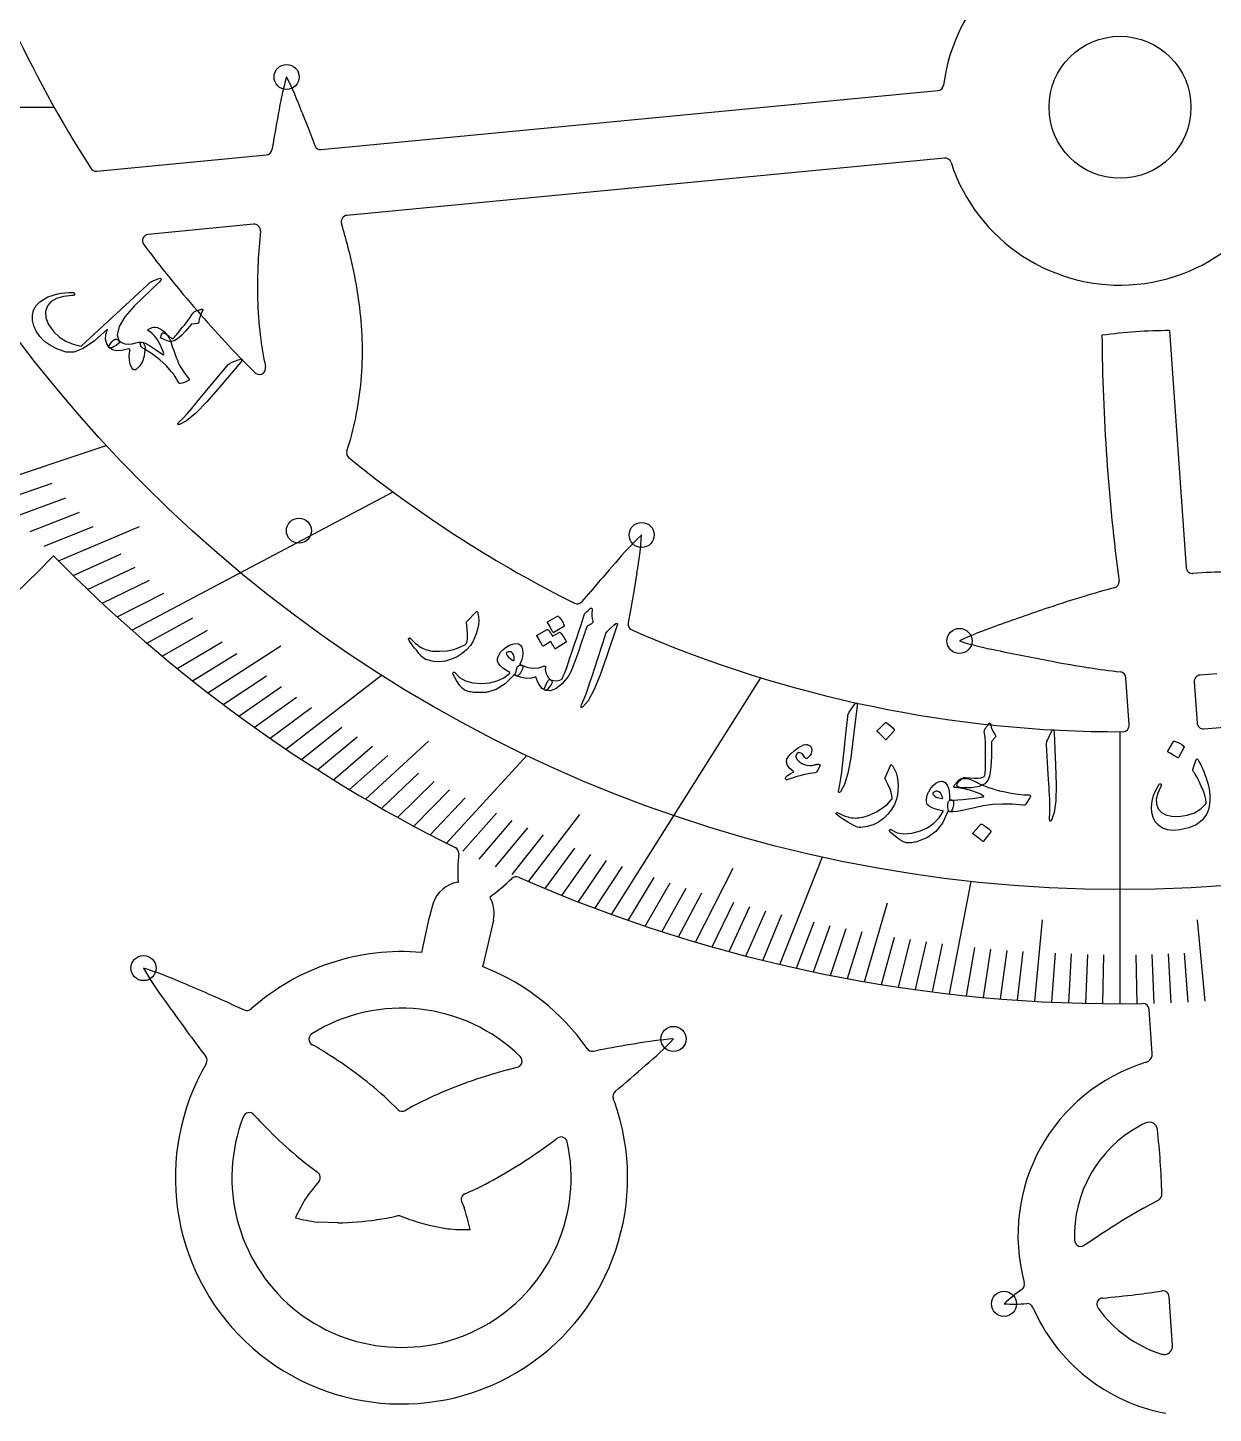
# Model space of a CAD drawing. Header units: millimetres. Extents: x -82 to 82, y -82 to 82.
# Drawn here: x -43 to 3.7, y -51.4 to 3.1 of the extents above; entities that cross this region are included whole.
import ezdxf

# ---------------------------------------------------------------- set-up
doc = ezdxf.new("R2010")
doc.units = ezdxf.units.MM
for name, color, linetype in [('CUT_INNER', 6, 'Continuous'), ('CUT_OUTER', 1, 'Continuous'), ('ENGRAVE', 7, 'Continuous'), ('ENGRAVE_FINE', 8, 'Continuous'), ('TEXT', 5, 'Continuous')]:
    doc.layers.add(name, color=color, linetype=linetype)

msp = doc.modelspace()

# ---------------------------------------------------------------- linework, layer by layer
at = {"layer": 'CUT_INNER'}
for points in [[(-31.448, -1.669), (-7.169, 0.655)], [(-32.212, -0.19), (-31.943, -0.882), (-31.705, -1.509)], [(-40.29, -2.516), (-33.611, -1.876)], [(-6.915, -2.003), (-30.436, -4.255)], [(-34.114, -4.608), (-38.262, -5.005)], [(-0.71, -8.975), (-0.705, -8.974)], [(1.953, -8.789), (1.954, -8.794), (1.954, -8.799), (2.606, -18.124)], [(-19.023, -18.33), (-19.147, -19.062), (-19.276, -19.793), (-19.369, -20.299)], [(-21.178, -19.456), (-20.84, -19.056)], [(3.817, -22.305), (3.152, -22.351)], [(0.361, -24.313), (0.232, -22.455)], [(2.92, -22.618), (3.033, -24.235)], [(-26.078, -30.505), (-26.058, -30.503)], [(-24.815, -31.09), (-24.768, -31.175)], [(-24.671, -32.002), (-25.073, -33.744), (-25.097, -33.827)], [(-34.993, -35.298), (-34.481, -35.532)], [(1.266, -37.259), (1.266, -37.247), (1.145, -35.511)], [(-20.735, -37.151), (-20.54, -37.115)], [(-24.13, -37.893), (-23.729, -37.789)], [(-28.831, -39.063), (-28.436, -39.45)], [(0.93, -43.328), (1.523, -43)], [(-25.916, -43.102), (-25.821, -43.311), (-25.819, -43.316)], [(-30.797, -43.909), (-31.59, -43.887), (-31.595, -43.887)], [(-28.015, -43.762), (-28.326, -43.65)], [(2.07, -48.747), (2.069, -48.735), (1.935, -46.821)]]:
    msp.add_lwpolyline(points, dxfattribs=at)
msp.add_circle((0, 0), 2.795, dxfattribs=at)
for centre, radius, start, end in [((-0.001, 0.001), 79.678, 116.01596, 186.19588), ((0, 0), 79.679, 187.80326, 64.33658), ((-0.001, 23.532), 58.817, 125.39424, 207.07124), ((-0.018, 23.524), 48.093, 196.7217, 212.6198), ((-0.001, 0.001), 6.999, 133.5795, 172.8619), ((0, 23.532), 48.112, 273.9329, 333.9651), ((-20.764, -2.275), 12.538, 163.952, 170.8335), ((-43.994, -4.502), 12.547, 20.1017, 26.9845), ((-7.193, 0.904), 0.25, 275.4688, 352.2656), ((66.383, -18.661), 101.208, 169.53483, 170.33543), ((0, 0), 7, 198.1179, 352.8588), ((-31.471, -1.42), 0.25, 200.792, 275.4688), ((-33.635, -1.628), 0.25, 275.4688, 350.1461), ((-6.891, -2.252), 0.25, 17.5781, 95.4688), ((-40.314, -2.267), 0.25, 212.5195, 275.4688), ((-30.412, -4.504), 0.25, 95.4688, 196.3019), ((-34.09, -4.856), 0.25, 354.6357, 95.4688), ((-12.471, -7.14), 21.49, 173.9618, 177.245), ((-51.318, -10.88), 21.606, 11.7753, 16.9669), ((-38.239, -5.254), 0.25, 95.4688, 217.0898), ((-0.043, 23.495), 48.055, 216.9682, 224.9286), ((-14.961, -7.067), 19, 177.104, 181.4475), ((-46.824, -9.941), 17.016, 6.932, 11.7686), ((-18.384, -7.15), 15.575, 181.4605, 186.7308), ((-44.343, -9.635), 14.516, 1.2565, 6.9147), ((-21.812, -7.594), 12.119, 186.5454, 192.5041), ((77.359, -8.387), 78.072, 180.43151, 187.56076), ((2.11, -30.196), 21.408, 90.4213, 97.556), ((-43.139, -9.603), 13.311, 355.0157, 1.2352), ((-33.889, -10.267), 0.25, 224.8242, 354.3435), ((-33.889, -10.267), 0.25, 354.3435, 11.2373), ((-42.653, -9.644), 12.824, 348.4138, 355.0057), ((-40.487, -10.141), 10.602, 341.3804, 348.6953), ((-30.201, -13.599), 0.25, 162.99, 230.8008), ((-10.624, 10.34), 31.175, 230.7259, 231.4245), ((-0.011, 23.516), 48.093, 231.3278, 243.4857), ((-10.255, -25.98), 12.538, 133.1706, 140.0522), ((-31.353, -16.005), 12.547, 349.3204, 356.2031), ((-79.847, 19.045), 52.723, 310.1347, 315.8889), ((-0.008, 23.52), 58.803, 224.44076, 243.57754), ((60.086, -88.013), 106.321, 138.76367, 139.5656), ((2.855, -18.107), 0.25, 184, 274.0443), ((4.197, -32.364), 14.07, 89.7428, 95.3994), ((6.17, -44.042), 25.923, 104.2687, 107.0189), ((-0.283, -18.677), 0.25, 284.8331, 4), ((-21.369, -19.295), 0.25, 243.457, 319.8397), ((12.689, -65.702), 48.543, 106.8932, 108.6342), ((27.358, -109.265), 94.51, 108.6228, 109.97307), ((-19.123, -20.344), 0.25, 169.5363, 246.6211), ((-0.002, 23.527), 48.107, 246.4505, 270.1362), ((-0.911, -32.34), 12.559, 108.6346, 115.5109), ((-2.546, -9.05), 12.538, 252.4828, 259.3647), ((15.841, 76.553), 100.089, 258.06367, 259.33861), ((6.289, 25.935), 48.578, 259.3646, 261.1032), ((2.844, 3.56), 25.939, 260.977, 263.731), ((-0.018, -22.473), 0.25, 4, 83.1669), ((3.17, -22.6), 0.25, 93.9557, 184), ((0.112, -24.33), 0.25, 270.1758, 4), ((3.283, -24.218), 0.25, 184, 274.043), ((-26.287, -29.364), 0.25, 357.1663, 63.457), ((-18.732, -30.073), 7.339, 174.5569, 183.3594), ((-25.875, -31.724), 1.235, 99.4947, 161.3697), ((-29.195, -25.072), 7.443, 306.0493, 314.8222), ((-23.78, -30.537), 0.25, 66.2709, 132.2087), ((-0.002, 23.52), 58.806, 246.25682, 270.87075), ((-8.686, -36.61), 19.104, 163.9518, 169.9337), ((-25.875, -31.724), 1.235, 346.9947, 26.3697), ((-28.289, -42.137), 8.901, 84.8833, 131.6974), ((-27.568, -27.653), 12.538, 209.8017, 216.6833), ((-42.15, -45.872), 12.547, 65.9515, 72.8342), ((-26.963, -38.762), 5.276, 67.9588, 69.2921), ((-28.288, -42.137), 8.901, 34.8692, 68.2021), ((-73.522, -121.598), 94.51, 65.94137, 67.29164), ((49.049, 26.439), 106.321, 215.39474, 216.19667), ((0.895, -35.529), 0.25, 4, 90.8789), ((-34.377, -35.304), 0.25, 245.5178, 311.8359), ((-28.289, -42.138), 6.677, 45.581, 121.8788), ((8.669, -3.236), 56.21, 216.0939, 217.3898), ((-31.683, -36.68), 0.25, 121.9922, 240.5043), ((-37.906, -47.76), 12.458, 56.9217, 60.6809), ((-20.78, -36.905), 0.25, 214.8108, 280.4647), ((-1.73, -141.759), 106.321, 99.38867, 100.1906), ((-16.749, -49.194), 12.549, 93.8002, 100.6757), ((-26.732, -28.088), 12.547, 309.9455, 316.8282), ((-36.191, -37.52), 0.25, 329.4401, 37.1193), ((-40.22, -51.691), 17.016, 52.7817, 57.6184), ((-23.792, -37.547), 0.25, 336.2818, 45.3516), ((3.105, -44.405), 7.122, 106.942, 195.1231), ((0.931, -37.266), 0.34, 286.7592, 310.9947), ((0.937, -37.275), 0.33, 311.2649, 2.8952), ((-28.289, -42.138), 8.903, 149.7016, 19.685), ((-38.711, -49.698), 14.516, 47.1063, 52.7644), ((-18.463, -58.803), 21.665, 105.1639, 108.99), ((-23.792, -37.547), 0.25, 284.4794, 336.2818), ((-84.327, 37.156), 99.572, 310.3362, 311.24899), ((-19.97, -54.418), 17.028, 108.9984, 113.8282), ((-20.978, -52.124), 14.523, 113.8453, 119.4976), ((-19.715, -38.935), 0.25, 130.1651, 200.7422), ((-24.915, -40.908), 5.312, 19.4471, 20.7813), ((-28.289, -42.138), 6.677, 158.9297, 12.2022), ((-34.285, -39.823), 0.25, 42.1398, 159.9482), ((-24.153, -30.76), 13.344, 221.8079, 225.5878), ((-28.261, -39.271), 0.25, 225.591, 301.837), ((-21.451, -28.25), 17.028, 225.0045, 229.8343), ((3.105, -44.405), 4.896, 118.8129, 182.2663), ((2.942, -44.096), 4.547, 115.1364, 118.8913), ((1.148, -40.279), 0.329, 7.4768, 114.5742), ((-32.306, -43.881), 33.976, 1.8846, 6.1592), ((-36.547, -21.424), 23.959, 303.625, 306.9217), ((-22.007, -40.78), 0.25, 12.3047, 126.1456), ((-25.346, -32.998), 10.888, 229.3798, 235.007), ((-33.804, -25.574), 18.985, 299.3161, 303.6664), ((-31.737, -42.121), 0.25, 323.4566, 54.102), ((-22.121, -50.113), 12.254, 140.2023, 144.1063), ((-32.127, -28.554), 15.565, 294.025, 299.3031), ((-24.317, -47.575), 9.02, 148.9945, 154.6536), ((-25.688, -42.999), 0.25, 113.943, 204.4068), ((1.402, -42.781), 0.25, 298.8732, 4), ((-35.902, -46.442), 10.557, 12.3897, 17.2242), ((16.025, -69.656), 30.349, 119.828, 122.5888), ((-29.983, -33.454), 10.557, 256.3837, 261.2182), ((-30.992, -32.011), 11.9, 270.9381, 278.3181), ((-30.18, -36.423), 7.418, 277.0474, 283.3427), ((-28.411, -43.885), 0.25, 70.1154, 103.2292), ((-24.794, -34.074), 10.21, 251.606, 260.4863), ((-25.695, -35.158), 9.02, 265.0006, 270.6597), ((22.521, -79.914), 42.491, 122.5188, 124.2591), ((-1.538, -44.588), 0.25, 182.4609, 232.1351), ((-1.538, -44.588), 0.25, 232.1351, 303.8868), ((-4.012, -46.328), 0.25, 306.0179, 15.1172), ((0.601, -52.778), 7.679, 125.5583, 132.299), ((-0.666, -47.119), 0.25, 95.4882, 135.4948), ((-4.568, -3.45), 43.594, 275.1034, 276.8402), ((-1.814, -25.33), 21.541, 276.4993, 279.2476), ((1.686, -46.838), 0.25, 4, 98.8544), ((-4.176, -39.475), 7.632, 267.0619, 273.7863), ((-3.657, -47.341), 0.25, 23.5595, 93.3571), ((3.105, -44.406), 7.122, 203.4599, 259.4507), ((-0.666, -47.119), 0.25, 135.5356, 217.6751), ((3.105, -44.405), 4.896, 215.8438, 252.5631), ((1.741, -48.752), 0.34, 252.297, 276.8774), ((1.741, -48.763), 0.329, 277.1456, 2.9068)]:
    msp.add_arc(centre, radius, start, end, dxfattribs=at)
at = {"layer": 'CUT_OUTER'}
msp.add_arc((0, 0), 82.35, 188.43803, 185.62553, dxfattribs=at)
at = {"layer": 'ENGRAVE'}
for points in [[(-53.905, 0), (-41.965, 0)], [(-44.557, -14.863), (-39.915, -13.314)], [(-38.902, -20.584), (-28.619, -15.143)], [(-32.847, -25.26), (-29.071, -22.356)], [(-20.017, -31.775), (-14.145, -22.454)], [(0, -35.286), (0, -24.58)], [(-26.521, -28.967), (-23.358, -25.512)], [(-13.399, -33.739), (-11.72, -29.51)], [(-6.715, -34.901), (-5.863, -30.472)]]:
    msp.add_lwpolyline(points, dxfattribs=at)
for centre, radius in [((0, 23.532), 54.322), ((-32.813, 1.192), 0.494), ((-32.329, -16.667), 0.494), ((-18.833, -16.835), 0.494), ((-6.321, -21.006), 0.494), ((-38.448, -33.884), 0.494), ((-17.58, -36.672), 0.494), ((-4.568, -47.098), 0.494)]:
    msp.add_circle(centre, radius, dxfattribs=at)
at = {"layer": 'ENGRAVE_FINE'}
for points in [[(-44.014, -15.484), (-42.046, -14.792)], [(-43.466, -16.095), (-41.511, -15.371)], [(-42.912, -16.694), (-40.971, -15.939)], [(-42.353, -17.282), (-40.427, -16.496)], [(-41.789, -17.859), (-38.599, -16.496)], [(-41.221, -18.425), (-39.326, -17.578)], [(-40.647, -18.981), (-38.769, -18.104)], [(-40.069, -19.526), (-38.208, -18.619)], [(-39.488, -20.06), (-37.644, -19.124)], [(-38.312, -21.097), (-36.505, -20.102)], [(-37.718, -21.6), (-35.931, -20.577)], [(-37.12, -22.093), (-35.353, -21.041)], [(-35.915, -23.048), (-33.034, -21.199)], [(-36.519, -22.575), (-34.772, -21.495)], [(-35.307, -23.51), (-33.603, -22.375)], [(-34.697, -23.962), (-33.014, -22.8)], [(-34.083, -24.404), (-32.423, -23.216)], [(-33.466, -24.837), (-31.829, -23.622)], [(-32.225, -25.673), (-30.635, -24.406)], [(-31.6, -26.076), (-30.035, -24.785)], [(-29.712, -27.23), (-27.227, -24.953)], [(-30.973, -26.47), (-29.432, -25.154)], [(-30.343, -26.855), (-28.828, -25.514)], [(-29.078, -27.596), (-27.615, -26.207)], [(-28.441, -27.952), (-27.005, -26.541)], [(-27.803, -28.3), (-26.394, -26.866)], [(-27.163, -28.638), (-25.782, -27.182)], [(-25.878, -29.287), (-24.553, -27.788)], [(-25.233, -29.599), (-23.936, -28.078)], [(-23.287, -30.48), (-21.273, -27.844)], [(-24.585, -29.901), (-23.319, -28.36)], [(-23.937, -30.195), (-22.7, -28.634)], [(-22.636, -30.756), (-21.459, -29.157)], [(-21.983, -31.023), (-20.837, -29.406)], [(-21.329, -31.282), (-20.214, -29.647)], [(-20.674, -31.533), (-19.59, -29.88)], [(-16.719, -32.86), (-15.237, -29.946)], [(-19.36, -32.009), (-18.339, -30.322)], [(-18.701, -32.234), (-17.713, -30.531)], [(-18.041, -32.451), (-17.086, -30.733)], [(-17.381, -32.659), (-16.458, -30.926)], [(-16.057, -33.052), (-15.201, -31.291)], [(-15.393, -33.236), (-14.572, -31.461)], [(-14.729, -33.412), (-13.941, -31.624)], [(-10.063, -34.419), (-9.156, -31.315)], [(-14.065, -33.58), (-13.311, -31.78)], [(-12.733, -33.891), (-12.048, -32.069)], [(-3.359, -35.19), (-3.054, -31.99)], [(3.359, -35.19), (3.054, -31.99)], [(-12.066, -34.035), (-11.416, -32.202)], [(-11.399, -34.171), (-10.784, -32.328)], [(-10.731, -34.299), (-10.152, -32.446)], [(-9.394, -34.531), (-8.885, -32.661)], [(-8.725, -34.635), (-8.252, -32.757)], [(-8.055, -34.732), (-7.618, -32.847)], [(-7.385, -34.82), (-6.984, -32.929)], [(-6.044, -34.974), (-5.715, -33.071)], [(-5.373, -35.04), (-5.081, -33.132)], [(-4.702, -35.098), (-4.446, -33.185)], [(-4.031, -35.148), (-3.811, -33.231)], [(-2.688, -35.224), (-2.541, -33.302)], [(-2.016, -35.251), (-1.906, -33.327)], [(-1.344, -35.271), (-1.27, -33.345)], [(-0.672, -35.282), (-0.635, -33.355)], [(0.672, -35.282), (0.635, -33.355)], [(1.344, -35.271), (1.27, -33.345)], [(2.016, -35.251), (1.906, -33.327)], [(2.688, -35.224), (2.541, -33.302)]]:
    msp.add_lwpolyline(points, dxfattribs=at)
at = {"layer": 'TEXT'}
for points in [[(-38.811, -7.826), (-39.186, -8.247), (-39.41, -8.625), (-39.481, -8.96), (-39.399, -9.25), (-39.407, -9.28), (-39.444, -9.317), (-39.507, -9.363), (-39.598, -9.415), (-39.672, -9.454), (-39.731, -9.474), (-39.774, -9.477), (-39.802, -9.461), (-39.897, -9.306), (-39.938, -9.133), (-39.926, -8.943), (-39.861, -8.735), (-40.377, -9.189), (-40.821, -9.493), (-41.193, -9.646), (-41.495, -9.646), (-41.828, -9.527), (-42.111, -9.383), (-42.343, -9.217), (-42.525, -9.027), (-42.673, -8.812), (-42.771, -8.598), (-42.82, -8.387), (-42.821, -8.178), (-42.772, -7.982), (-42.673, -7.808), (-42.523, -7.655), (-42.325, -7.524), (-42.209, -7.468), (-42.087, -7.42), (-41.959, -7.379), (-41.826, -7.346), (-41.687, -7.32), (-41.542, -7.303), (-41.391, -7.293), (-41.234, -7.291), (-41.215, -7.294), (-41.198, -7.3), (-41.184, -7.31), (-41.172, -7.323), (-41.164, -7.336), (-41.161, -7.35), (-41.163, -7.364), (-41.168, -7.379), (-41.178, -7.393), (-41.194, -7.404), (-41.214, -7.41), (-41.24, -7.413), (-41.594, -7.452), (-41.877, -7.531), (-42.089, -7.651), (-42.228, -7.813), (-42.306, -8.044), (-42.291, -8.292), (-42.183, -8.556), (-41.98, -8.835), (-41.757, -9.048), (-41.502, -9.213), (-41.217, -9.33), (-40.903, -9.399), (-38.309, -7.003), (-38.247, -6.946), (-38.192, -6.901), (-38.144, -6.867), (-38.104, -6.845), (-37.802, -6.725), (-37.759, -6.736), (-37.748, -6.764), (-37.768, -6.807), (-37.821, -6.867)], [(-36.289, -7.99), (-36.266, -7.982), (-36.245, -7.975), (-36.226, -7.969), (-36.209, -7.963), (-36.195, -7.958), (-36.183, -7.954), (-36.173, -7.95), (-36.167, -7.949), (-36.153, -7.947), (-36.141, -7.949), (-36.13, -7.953), (-36.121, -7.961), (-36.115, -7.971), (-36.113, -7.981), (-36.114, -7.992), (-36.118, -8.004), (-36.176, -8.118), (-36.22, -8.23), (-36.25, -8.34), (-36.267, -8.448), (-36.273, -8.473), (-36.287, -8.492), (-36.31, -8.506), (-36.34, -8.513), (-36.554, -8.536), (-36.775, -8.796), (-36.952, -8.985), (-37.107, -9.12), (-37.239, -9.2), (-37.348, -9.226), (-37.421, -9.217), (-37.516, -9.189), (-37.634, -9.142), (-37.773, -9.077), (-37.742, -8.947), (-37.69, -8.881), (-37.618, -8.88), (-37.526, -8.943), (-37.463, -8.998), (-37.404, -9.044), (-37.348, -9.082), (-37.296, -9.113), (-37.278, -9.098), (-37.254, -9.075), (-37.224, -9.043), (-37.189, -9.002), (-37.148, -8.953), (-37.1, -8.895), (-37.045, -8.828), (-36.984, -8.753), (-36.908, -8.66), (-36.838, -8.573), (-36.773, -8.491), (-36.713, -8.414), (-36.658, -8.342), (-36.609, -8.274), (-36.565, -8.21), (-36.526, -8.15), (-36.495, -8.104), (-36.467, -8.069), (-36.442, -8.046), (-36.422, -8.034), (-36.399, -8.028), (-36.368, -8.018), (-36.332, -8.006), (-36.289, -7.99)], [(-38.251, -8.74), (-38.18, -8.702), (-38.109, -8.675), (-38.039, -8.66), (-37.97, -8.656), (-37.893, -8.669), (-37.812, -8.703), (-37.726, -8.757), (-37.636, -8.831), (-37.591, -8.875), (-37.55, -8.921), (-37.512, -8.968), (-37.479, -9.017), (-37.449, -9.067), (-37.422, -9.119), (-37.398, -9.171), (-37.377, -9.224), (-37.313, -9.412), (-37.255, -9.579), (-37.202, -9.726), (-37.155, -9.853), (-37.114, -9.96), (-37.079, -10.047), (-37.05, -10.114), (-37.027, -10.161), (-36.977, -10.245), (-36.927, -10.324), (-36.877, -10.399), (-36.827, -10.47), (-36.779, -10.537), (-36.733, -10.599), (-36.689, -10.656), (-36.648, -10.709), (-36.643, -10.719), (-36.645, -10.729), (-36.655, -10.74), (-36.672, -10.752), (-36.752, -10.797), (-36.834, -10.832), (-36.92, -10.859), (-37.009, -10.877), (-37.021, -10.876), (-37.032, -10.872), (-37.043, -10.865), (-37.052, -10.853), (-37.091, -10.786), (-37.129, -10.722), (-37.166, -10.66), (-37.202, -10.602), (-37.237, -10.548), (-37.272, -10.498), (-37.306, -10.452), (-37.339, -10.41), (-37.551, -10.17), (-37.802, -9.941), (-38.092, -9.723), (-38.422, -9.514), (-38.478, -9.476), (-38.521, -9.435), (-38.552, -9.39), (-38.57, -9.341), (-38.575, -9.297), (-38.564, -9.268), (-38.538, -9.253), (-38.497, -9.251), (-38.379, -9.29), (-38.205, -9.383), (-37.976, -9.53), (-37.691, -9.731), (-37.678, -9.737), (-37.667, -9.741), (-37.66, -9.742), (-37.655, -9.74), (-37.65, -9.7), (-37.673, -9.62), (-37.722, -9.497), (-37.797, -9.334), (-37.892, -9.159), (-38, -9.009), (-38.123, -8.886), (-38.259, -8.787), (-38.272, -8.777), (-38.275, -8.767), (-38.268, -8.754), (-38.251, -8.74)], [(-38.468, -9.261), (-38.428, -9.318), (-38.401, -9.387), (-38.388, -9.468), (-38.389, -9.56), (-38.422, -9.802), (-38.488, -10.007), (-38.59, -10.177), (-38.727, -10.309), (-38.777, -10.335), (-38.823, -10.335), (-38.864, -10.31), (-38.901, -10.259), (-38.967, -10.117), (-39.004, -9.957), (-39.012, -9.779), (-38.99, -9.582), (-38.989, -9.541), (-39.002, -9.517), (-39.03, -9.508), (-39.074, -9.516), (-39.308, -9.579), (-39.508, -9.59), (-39.674, -9.549), (-39.805, -9.457), (-39.812, -9.442), (-39.812, -9.421), (-39.804, -9.395), (-39.79, -9.362), (-39.736, -9.28), (-39.681, -9.214), (-39.623, -9.165), (-39.562, -9.133), (-39.534, -9.128), (-39.505, -9.13), (-39.476, -9.141), (-39.446, -9.16), (-39.316, -9.255), (-39.181, -9.311), (-39.041, -9.328), (-38.898, -9.306), (-38.748, -9.268), (-38.627, -9.248), (-38.534, -9.246), (-38.468, -9.261)], [(-34.715, -9.947), (-34.613, -9.914), (-34.562, -9.918), (-34.563, -9.959), (-34.615, -10.036), (-35.445, -11.002), (-35.954, -11.596), (-36.388, -12.043), (-36.748, -12.34), (-37.036, -12.487), (-37.066, -12.492), (-37.087, -12.49), (-37.098, -12.482), (-37.099, -12.467), (-37.094, -12.449), (-37.085, -12.431), (-37.07, -12.411), (-37.05, -12.39), (-36.889, -12.234), (-36.726, -12.061), (-36.559, -11.871), (-36.391, -11.664), (-36.346, -11.611), (-36.225, -11.466), (-36.029, -11.23), (-35.757, -10.903), (-35.157, -10.174), (-35.123, -10.138), (-35.088, -10.108), (-35.053, -10.084), (-35.017, -10.066)], [(-25.349, -19.86), (-25.342, -19.853), (-25.335, -19.848), (-25.329, -19.846), (-25.323, -19.845), (-25.31, -19.851), (-25.298, -19.866), (-25.287, -19.888), (-25.278, -19.919), (-25.253, -20.064), (-25.248, -20.217), (-25.262, -20.378), (-25.296, -20.549), (-25.346, -20.725), (-25.41, -20.89), (-25.487, -21.044), (-25.577, -21.188), (-25.729, -21.358), (-25.903, -21.506), (-26.099, -21.629), (-26.318, -21.729), (-26.552, -21.798), (-26.791, -21.826), (-27.034, -21.811), (-27.282, -21.755), (-27.344, -21.733), (-27.401, -21.702), (-27.454, -21.663), (-27.501, -21.616), (-27.602, -21.495), (-27.692, -21.385), (-27.772, -21.286), (-27.841, -21.197), (-27.899, -21.119), (-27.945, -21.051), (-27.981, -20.995), (-28.006, -20.95), (-28.01, -20.938), (-28.011, -20.928), (-28.011, -20.919), (-28.008, -20.912), (-28.002, -20.904), (-27.994, -20.898), (-27.985, -20.893), (-27.975, -20.89), (-27.964, -20.889), (-27.953, -20.893), (-27.942, -20.9), (-27.931, -20.911), (-27.866, -20.98), (-27.802, -21.043), (-27.739, -21.101), (-27.677, -21.152), (-27.616, -21.198), (-27.554, -21.239), (-27.493, -21.275), (-27.432, -21.306), (-27.368, -21.333), (-27.299, -21.356), (-27.226, -21.375), (-27.147, -21.391), (-27.064, -21.403), (-26.976, -21.411), (-26.882, -21.414), (-26.783, -21.413), (-26.496, -21.392), (-26.231, -21.339), (-25.989, -21.256), (-25.77, -21.143), (-25.754, -21.133), (-25.74, -21.118), (-25.729, -21.099), (-25.719, -21.076), (-25.695, -20.923), (-25.688, -20.74), (-25.7, -20.527), (-25.73, -20.285), (-25.73, -20.271), (-25.727, -20.259), (-25.724, -20.25), (-25.718, -20.244)], [(-21.058, -19.913), (-20.991, -19.852), (-20.939, -19.803), (-20.901, -19.766), (-20.877, -19.742), (-20.86, -19.727), (-20.844, -19.719), (-20.828, -19.717), (-20.812, -19.721), (-20.798, -19.732), (-20.788, -19.747), (-20.785, -19.767), (-20.786, -19.791), (-20.797, -19.909), (-20.797, -20.021), (-20.783, -20.125), (-20.758, -20.224), (-20.752, -20.254), (-20.759, -20.282), (-20.78, -20.307), (-20.814, -20.329), (-20.981, -20.428), (-21.005, -20.496), (-21.029, -20.563), (-21.052, -20.628), (-21.075, -20.693), (-21.096, -20.756), (-21.118, -20.819), (-21.139, -20.88), (-21.159, -20.94), (-21.345, -21.495), (-21.501, -21.924), (-21.626, -22.227), (-21.723, -22.404), (-21.968, -22.691), (-22.2, -22.878), (-22.419, -22.965), (-22.625, -22.953), (-22.63, -22.951), (-22.635, -22.948), (-22.639, -22.946), (-22.644, -22.944), (-22.66, -22.904), (-22.648, -22.835), (-22.611, -22.738), (-22.546, -22.611), (-22.519, -22.566), (-22.489, -22.538), (-22.456, -22.528), (-22.421, -22.534), (-22.29, -22.568), (-22.17, -22.573), (-22.061, -22.549), (-21.963, -22.496), (-21.92, -22.396), (-21.874, -22.282), (-21.825, -22.152), (-21.772, -22.007), (-21.716, -21.848), (-21.657, -21.676), (-21.595, -21.49), (-21.528, -21.291), (-21.462, -21.096), (-21.402, -20.921), (-21.35, -20.765), (-21.305, -20.629), (-21.266, -20.512), (-21.234, -20.416), (-21.207, -20.339), (-21.187, -20.283), (-21.103, -19.995), (-21.092, -19.968), (-21.081, -19.946), (-21.069, -19.927), (-21.058, -19.913)], [(-22.147, -20.032), (-22.138, -20.029), (-22.129, -20.03), (-22.118, -20.034), (-22.107, -20.041), (-22.071, -20.08), (-22.038, -20.12), (-22.008, -20.162), (-21.979, -20.204), (-21.953, -20.248), (-21.928, -20.293), (-21.905, -20.341), (-21.885, -20.39), (-21.881, -20.406), (-21.882, -20.419), (-21.887, -20.429), (-21.897, -20.436), (-22.289, -20.68), (-22.3, -20.683), (-22.311, -20.678), (-22.32, -20.666), (-22.33, -20.648), (-22.338, -20.632), (-22.351, -20.608), (-22.369, -20.576), (-22.391, -20.535), (-22.42, -20.486), (-22.454, -20.428), (-22.494, -20.361), (-22.541, -20.285), (-22.546, -20.273), (-22.547, -20.264), (-22.543, -20.257), (-22.535, -20.252)], [(-22.08, -20.669), (-22.072, -20.666), (-22.062, -20.666), (-22.051, -20.671), (-22.039, -20.678), (-22.003, -20.717), (-21.97, -20.757), (-21.938, -20.799), (-21.909, -20.841), (-21.882, -20.885), (-21.857, -20.93), (-21.833, -20.978), (-21.812, -21.027), (-21.809, -21.04), (-21.811, -21.052), (-21.817, -21.062), (-21.828, -21.071), (-22.221, -21.317), (-22.229, -21.318), (-22.238, -21.314), (-22.247, -21.303), (-22.257, -21.287), (-22.264, -21.276), (-22.274, -21.258), (-22.288, -21.235), (-22.305, -21.205), (-22.326, -21.17), (-22.352, -21.128), (-22.381, -21.082), (-22.414, -21.029), (-22.704, -21.207), (-22.715, -21.21), (-22.726, -21.205), (-22.736, -21.194), (-22.745, -21.175), (-22.753, -21.159), (-22.766, -21.135), (-22.785, -21.102), (-22.808, -21.062), (-22.837, -21.012), (-22.872, -20.953), (-22.912, -20.886), (-22.959, -20.809), (-22.963, -20.798), (-22.962, -20.79), (-22.958, -20.783), (-22.95, -20.779), (-22.558, -20.561), (-22.549, -20.558), (-22.539, -20.559), (-22.529, -20.563), (-22.517, -20.57), (-22.492, -20.598), (-22.467, -20.627), (-22.443, -20.656), (-22.42, -20.686), (-22.398, -20.718), (-22.377, -20.75), (-22.358, -20.782), (-22.341, -20.817)], [(-19.93, -20.386), (-19.848, -20.318), (-19.799, -20.302), (-19.785, -20.34), (-19.805, -20.431), (-20.22, -21.636), (-20.474, -22.375), (-20.713, -22.95), (-20.939, -23.359), (-21.152, -23.602), (-21.178, -23.618), (-21.198, -23.624), (-21.211, -23.62), (-21.218, -23.607), (-21.22, -23.589), (-21.218, -23.568), (-21.211, -23.544), (-21.201, -23.517), (-21.109, -23.313), (-21.02, -23.092), (-20.936, -22.854), (-20.855, -22.599), (-20.833, -22.534), (-20.774, -22.355), (-20.679, -22.063), (-20.547, -21.659), (-20.258, -20.76), (-20.24, -20.713), (-20.218, -20.673), (-20.194, -20.637), (-20.167, -20.608)], [(-23.896, -22.377), (-24.204, -22.697), (-24.556, -22.916), (-24.953, -23.03), (-25.395, -23.04), (-25.453, -23.033), (-25.509, -23.025), (-25.564, -23.016), (-25.616, -23.004), (-25.667, -22.991), (-25.715, -22.975), (-25.761, -22.958), (-25.804, -22.939), (-25.898, -22.868), (-26.004, -22.742), (-26.123, -22.561), (-26.252, -22.324), (-26.263, -22.294), (-26.266, -22.269), (-26.26, -22.251), (-26.246, -22.237), (-26.228, -22.232), (-26.21, -22.234), (-26.192, -22.246), (-26.175, -22.266), (-26.005, -22.448), (-25.772, -22.579), (-25.477, -22.657), (-25.12, -22.682), (-24.806, -22.655), (-24.518, -22.578), (-24.257, -22.452), (-24.022, -22.276), (-24.019, -22.267), (-24.018, -22.259), (-24.02, -22.252), (-24.024, -22.246), (-24.18, -22.152), (-24.307, -22.061), (-24.405, -21.973), (-24.474, -21.889), (-24.512, -21.796), (-24.512, -21.695), (-24.475, -21.586), (-24.402, -21.469), (-24.39, -21.454), (-24.378, -21.44), (-24.366, -21.425), (-24.352, -21.41), (-24.338, -21.396), (-24.322, -21.38), (-24.306, -21.364), (-24.288, -21.348), (-24.164, -21.247), (-24.041, -21.174), (-23.919, -21.129), (-23.797, -21.112), (-23.688, -21.125), (-23.606, -21.169), (-23.55, -21.245), (-23.52, -21.352), (-23.513, -21.483), (-23.528, -21.622), (-23.566, -21.771), (-23.627, -21.927), (-23.617, -21.932), (-23.608, -21.936), (-23.599, -21.94), (-23.591, -21.943), (-23.582, -21.946), (-23.573, -21.95), (-23.564, -21.954), (-23.555, -21.959), (-23.527, -21.982), (-23.513, -22.014), (-23.512, -22.056), (-23.526, -22.108), (-23.547, -22.161), (-23.575, -22.212), (-23.608, -22.261), (-23.646, -22.308), (-23.685, -22.347), (-23.719, -22.371), (-23.748, -22.381), (-23.771, -22.378), (-23.86, -22.331), (-23.865, -22.339), (-23.873, -22.35), (-23.883, -22.362), (-23.896, -22.377)], [(-23.85, -21.746), (-23.855, -21.637), (-23.876, -21.549), (-23.915, -21.484), (-23.972, -21.441), (-24.014, -21.431), (-24.056, -21.429), (-24.096, -21.434), (-24.135, -21.448), (-24.151, -21.458), (-24.16, -21.473), (-24.163, -21.492), (-24.16, -21.517), (-24.135, -21.584), (-24.081, -21.649), (-23.999, -21.712), (-23.888, -21.773), (-23.875, -21.777), (-23.865, -21.773), (-23.857, -21.763), (-23.85, -21.746)], [(-22.421, -22.534), (-22.39, -22.564), (-22.368, -22.59), (-22.357, -22.611), (-22.357, -22.629), (-22.363, -22.651), (-22.375, -22.677), (-22.39, -22.707), (-22.411, -22.741), (-22.483, -22.844), (-22.543, -22.914), (-22.59, -22.95), (-22.625, -22.953), (-22.745, -22.873), (-22.846, -22.757), (-22.93, -22.605), (-22.995, -22.418), (-23.173, -22.471), (-23.362, -22.481), (-23.564, -22.449), (-23.776, -22.375), (-23.795, -22.36), (-23.806, -22.338), (-23.808, -22.309), (-23.801, -22.274), (-23.738, -22.062), (-23.731, -22.038), (-23.717, -22.016), (-23.697, -21.995), (-23.669, -21.975), (-23.643, -21.963), (-23.616, -21.956), (-23.589, -21.956), (-23.562, -21.961), (-23.309, -22.047), (-23.084, -22.083), (-22.887, -22.069), (-22.719, -22.006), (-22.698, -21.996), (-22.677, -21.992), (-22.656, -21.994), (-22.635, -22.001), (-22.618, -22.013), (-22.609, -22.027), (-22.608, -22.044), (-22.614, -22.064), (-22.622, -22.082), (-22.628, -22.098), (-22.631, -22.112), (-22.633, -22.124), (-22.601, -22.257), (-22.555, -22.369), (-22.495, -22.462), (-22.421, -22.534)], [(-10.476, -23.545), (-10.409, -23.461), (-10.365, -23.436), (-10.343, -23.471), (-10.344, -23.563), (-10.502, -24.828), (-10.599, -25.604), (-10.715, -26.215), (-10.852, -26.662), (-11.011, -26.944), (-11.033, -26.965), (-11.051, -26.974), (-11.065, -26.974), (-11.074, -26.962), (-11.08, -26.945), (-11.082, -26.924), (-11.081, -26.899), (-11.076, -26.871), (-11.028, -26.652), (-10.987, -26.417), (-10.953, -26.167), (-10.926, -25.901), (-10.918, -25.832), (-10.897, -25.645), (-10.864, -25.34), (-10.818, -24.917), (-10.72, -23.978), (-10.711, -23.929), (-10.699, -23.885), (-10.682, -23.845), (-10.662, -23.811)], [(-9.243, -24.224), (-9.236, -24.219), (-9.227, -24.217), (-9.216, -24.218), (-9.202, -24.222), (-9.115, -24.28), (-9.035, -24.346), (-8.962, -24.419), (-8.896, -24.501), (-8.89, -24.513), (-8.888, -24.523), (-8.891, -24.533), (-8.898, -24.543), (-9.202, -24.886), (-9.213, -24.894), (-9.224, -24.894), (-9.237, -24.886), (-9.251, -24.872), (-9.263, -24.859), (-9.282, -24.839), (-9.308, -24.813), (-9.341, -24.78), (-9.381, -24.741), (-9.43, -24.695), (-9.487, -24.641), (-9.552, -24.581), (-9.56, -24.571), (-9.564, -24.562), (-9.562, -24.555), (-9.556, -24.548)], [(-5.305, -26.217), (-5.301, -26.067), (-5.298, -25.91), (-5.296, -25.745), (-5.295, -25.572), (-5.296, -25.39), (-5.298, -25.199), (-5.302, -24.998), (-5.308, -24.789), (-5.344, -24.571), (-5.341, -24.543), (-5.335, -24.517), (-5.326, -24.493), (-5.312, -24.47), (-5.305, -24.459), (-5.294, -24.444), (-5.28, -24.425), (-5.263, -24.403), (-5.243, -24.377), (-5.22, -24.346), (-5.195, -24.312), (-5.167, -24.273), (-5.157, -24.26), (-5.146, -24.251), (-5.134, -24.247), (-5.12, -24.247), (-5.109, -24.25), (-5.1, -24.259), (-5.094, -24.273), (-5.09, -24.291), (-5.067, -24.396), (-5.03, -24.5), (-4.98, -24.601), (-4.915, -24.7), (-4.899, -24.728), (-4.894, -24.754), (-4.901, -24.78), (-4.92, -24.804), (-5.039, -24.942), (-5.05, -24.96), (-5.057, -24.984), (-5.063, -25.013), (-5.066, -25.049), (-5.062, -25.559), (-5.082, -25.967), (-5.125, -26.271), (-5.193, -26.473), (-5.328, -26.629), (-5.545, -26.734), (-5.844, -26.788), (-6.225, -26.789), (-6.364, -26.763), (-6.427, -26.711), (-6.415, -26.632), (-6.328, -26.525), (-6.313, -26.512), (-6.299, -26.498), (-6.285, -26.485), (-6.272, -26.472), (-6.259, -26.46), (-6.246, -26.447), (-6.234, -26.435), (-6.222, -26.424), (-6.193, -26.402), (-6.16, -26.388), (-6.123, -26.382), (-6.082, -26.383), (-5.899, -26.4), (-5.736, -26.406), (-5.594, -26.403), (-5.473, -26.391), (-5.404, -26.373), (-5.353, -26.338), (-5.32, -26.286), (-5.305, -26.217)], [(-2.719, -24.619), (-2.667, -24.526), (-2.627, -24.495), (-2.601, -24.525), (-2.586, -24.616), (-2.538, -25.89), (-2.508, -26.671), (-2.523, -27.294), (-2.586, -27.756), (-2.697, -28.06), (-2.716, -28.084), (-2.732, -28.097), (-2.746, -28.098), (-2.757, -28.088), (-2.765, -28.072), (-2.771, -28.052), (-2.773, -28.028), (-2.773, -27.999), (-2.761, -27.775), (-2.759, -27.537), (-2.766, -27.284), (-2.782, -27.018), (-2.785, -26.948), (-2.795, -26.761), (-2.812, -26.454), (-2.835, -26.029), (-2.89, -25.087), (-2.89, -25.037), (-2.885, -24.991), (-2.875, -24.95), (-2.86, -24.912)], [(-11.912, -26.11), (-11.934, -26.142), (-11.956, -26.166), (-11.979, -26.184), (-12.002, -26.195), (-12.108, -26.208), (-12.222, -26.227), (-12.343, -26.251), (-12.473, -26.282), (-12.611, -26.318), (-12.758, -26.361), (-12.913, -26.41), (-13.076, -26.464), (-13.104, -26.469), (-13.126, -26.467), (-13.145, -26.459), (-13.158, -26.443), (-13.161, -26.437), (-13.164, -26.432), (-13.165, -26.428), (-13.164, -26.425), (-13.152, -26.37), (-13.094, -26.307), (-12.989, -26.236), (-12.839, -26.157), (-12.997, -26.029), (-13.096, -25.904), (-13.134, -25.781), (-13.114, -25.662), (-13.058, -25.56), (-12.964, -25.451), (-12.832, -25.333), (-12.663, -25.207), (-12.557, -25.143), (-12.464, -25.102), (-12.385, -25.083), (-12.319, -25.087), (-12.214, -25.132), (-12.153, -25.203), (-12.135, -25.301), (-12.161, -25.425), (-12.178, -25.47), (-12.203, -25.514), (-12.234, -25.557), (-12.273, -25.6), (-12.311, -25.631), (-12.346, -25.64), (-12.377, -25.627), (-12.405, -25.594), (-12.488, -25.482), (-12.567, -25.418), (-12.641, -25.402), (-12.711, -25.435), (-12.759, -25.504), (-12.758, -25.584), (-12.707, -25.673), (-12.606, -25.773), (-12.523, -25.831), (-12.43, -25.873), (-12.326, -25.901), (-12.212, -25.914), (-12.174, -25.913), (-12.132, -25.909), (-12.087, -25.9), (-12.04, -25.887), (-12.014, -25.881), (-11.99, -25.875), (-11.966, -25.87), (-11.944, -25.865), (-11.922, -25.862), (-11.902, -25.86), (-11.884, -25.859), (-11.868, -25.86), (-11.829, -25.871), (-11.811, -25.896), (-11.815, -25.935), (-11.84, -25.989)], [(2.111, -24.961), (2.117, -24.954), (2.125, -24.95), (2.136, -24.948), (2.15, -24.949), (2.248, -24.985), (2.341, -25.031), (2.429, -25.085), (2.513, -25.149), (2.521, -25.159), (2.525, -25.169), (2.524, -25.18), (2.52, -25.191), (2.304, -25.595), (2.296, -25.605), (2.285, -25.608), (2.271, -25.604), (2.254, -25.592), (2.239, -25.583), (2.216, -25.568), (2.185, -25.549), (2.145, -25.525), (2.097, -25.496), (2.039, -25.462), (1.971, -25.423), (1.894, -25.38), (1.884, -25.372), (1.878, -25.364), (1.878, -25.357), (1.883, -25.349)], [(-9.035, -25.903), (-9.031, -25.894), (-9.026, -25.887), (-9.021, -25.883), (-9.015, -25.88), (-9.001, -25.881), (-8.985, -25.891), (-8.967, -25.909), (-8.947, -25.934), (-8.875, -26.062), (-8.818, -26.204), (-8.776, -26.361), (-8.749, -26.533), (-8.737, -26.715), (-8.741, -26.892), (-8.76, -27.063), (-8.796, -27.229), (-8.881, -27.441), (-8.994, -27.639), (-9.136, -27.822), (-9.308, -27.991), (-9.505, -28.135), (-9.72, -28.243), (-9.954, -28.312), (-10.206, -28.343), (-10.272, -28.344), (-10.336, -28.334), (-10.398, -28.316), (-10.459, -28.287), (-10.595, -28.209), (-10.717, -28.136), (-10.826, -28.07), (-10.921, -28.009), (-11.002, -27.955), (-11.069, -27.908), (-11.122, -27.867), (-11.161, -27.833), (-11.168, -27.824), (-11.173, -27.815), (-11.175, -27.806), (-11.175, -27.798), (-11.172, -27.789), (-11.167, -27.78), (-11.16, -27.773), (-11.152, -27.766), (-11.142, -27.762), (-11.13, -27.762), (-11.117, -27.765), (-11.104, -27.771), (-11.019, -27.814), (-10.937, -27.852), (-10.858, -27.884), (-10.782, -27.911), (-10.709, -27.934), (-10.637, -27.951), (-10.567, -27.965), (-10.499, -27.973), (-10.43, -27.976), (-10.358, -27.974), (-10.282, -27.967), (-10.203, -27.956), (-10.121, -27.938), (-10.035, -27.915), (-9.946, -27.887), (-9.853, -27.852), (-9.59, -27.734), (-9.359, -27.594), (-9.16, -27.434), (-8.993, -27.252), (-8.981, -27.237), (-8.973, -27.219), (-8.969, -27.197), (-8.968, -27.173), (-8.997, -27.02), (-9.053, -26.846), (-9.137, -26.65), (-9.248, -26.432), (-9.252, -26.419), (-9.254, -26.407), (-9.254, -26.398), (-9.251, -26.39)], [(3.075, -25.688), (3.122, -25.773), (3.169, -25.861), (3.215, -25.953), (3.26, -26.05), (3.304, -26.151), (3.345, -26.257), (3.385, -26.369), (3.422, -26.485), (3.455, -26.602), (3.483, -26.718), (3.505, -26.834), (3.521, -26.948), (3.531, -27.063), (3.536, -27.178), (3.534, -27.293), (3.527, -27.408), (3.51, -27.529), (3.483, -27.642), (3.446, -27.746), (3.399, -27.842), (3.232, -28.064), (3.002, -28.239), (2.711, -28.366), (2.358, -28.445), (2.101, -28.462), (1.874, -28.437), (1.678, -28.371), (1.513, -28.264), (1.388, -28.123), (1.3, -27.956), (1.25, -27.764), (1.236, -27.546), (1.26, -27.314), (1.317, -27.09), (1.407, -26.875), (1.528, -26.667), (1.548, -26.643), (1.567, -26.63), (1.585, -26.627), (1.604, -26.634), (1.621, -26.649), (1.627, -26.672), (1.621, -26.701), (1.602, -26.737), (1.483, -26.998), (1.426, -27.231), (1.433, -27.437), (1.505, -27.616), (1.631, -27.758), (1.807, -27.855), (2.033, -27.909), (2.308, -27.918), (2.638, -27.87), (2.928, -27.769), (3.177, -27.614), (3.386, -27.407), (3.39, -27.4), (3.393, -27.39), (3.394, -27.376), (3.393, -27.36), (3.377, -27.231), (3.34, -27.082), (3.281, -26.913), (3.201, -26.723), (3.157, -26.628), (3.115, -26.54), (3.075, -26.458), (3.036, -26.383), (2.999, -26.315), (2.963, -26.255), (2.929, -26.201), (2.895, -26.155), (2.879, -26.131), (2.87, -26.109), (2.866, -26.088), (2.87, -26.069), (2.998, -25.677), (3.011, -25.654), (3.028, -25.648), (3.049, -25.659), (3.075, -25.688)], [(-6.81, -27.774), (-6.99, -28.18), (-7.247, -28.505), (-7.582, -28.748), (-7.994, -28.908), (-8.05, -28.922), (-8.106, -28.933), (-8.16, -28.943), (-8.214, -28.95), (-8.266, -28.955), (-8.316, -28.957), (-8.365, -28.956), (-8.412, -28.953), (-8.525, -28.918), (-8.668, -28.836), (-8.841, -28.706), (-9.043, -28.527), (-9.064, -28.503), (-9.075, -28.48), (-9.076, -28.461), (-9.067, -28.444), (-9.052, -28.432), (-9.034, -28.428), (-9.014, -28.433), (-8.991, -28.447), (-8.769, -28.56), (-8.505, -28.603), (-8.201, -28.576), (-7.857, -28.478), (-7.571, -28.345), (-7.326, -28.175), (-7.124, -27.967), (-6.963, -27.722), (-6.963, -27.712), (-6.965, -27.705), (-6.969, -27.698), (-6.976, -27.694), (-7.154, -27.659), (-7.304, -27.617), (-7.426, -27.568), (-7.52, -27.512), (-7.587, -27.438), (-7.622, -27.343), (-7.625, -27.228), (-7.595, -27.093), (-7.59, -27.075), (-7.583, -27.057), (-7.576, -27.039), (-7.569, -27.021), (-7.56, -27.002), (-7.551, -26.982), (-7.541, -26.961), (-7.53, -26.94), (-7.448, -26.802), (-7.357, -26.692), (-7.257, -26.608), (-7.148, -26.551), (-7.042, -26.526), (-6.95, -26.539), (-6.871, -26.591), (-6.806, -26.682), (-6.755, -26.802), (-6.722, -26.939), (-6.707, -27.091), (-6.71, -27.259), (-6.7, -27.26), (-6.69, -27.261), (-6.681, -27.262), (-6.671, -27.262), (-6.662, -27.262), (-6.652, -27.262), (-6.642, -27.263), (-6.632, -27.264), (-6.598, -27.276), (-6.574, -27.302), (-6.559, -27.341), (-6.554, -27.395), (-6.556, -27.452), (-6.565, -27.509), (-6.579, -27.567), (-6.599, -27.624), (-6.623, -27.673), (-6.646, -27.708), (-6.67, -27.727), (-6.693, -27.732), (-6.793, -27.719), (-6.794, -27.728), (-6.798, -27.74), (-6.803, -27.755), (-6.81, -27.774)], [(-5.677, -26.551), (-5.56, -26.612), (-5.436, -26.669), (-5.307, -26.722), (-5.173, -26.772), (-5.032, -26.819), (-4.888, -26.862), (-4.739, -26.902), (-4.586, -26.938), (-4.289, -27), (-4.025, -27.042), (-3.793, -27.064), (-3.594, -27.065), (-3.573, -27.067), (-3.556, -27.073), (-3.543, -27.085), (-3.534, -27.101), (-3.53, -27.12), (-3.53, -27.139), (-3.535, -27.158), (-3.545, -27.178), (-3.72, -27.441), (-3.737, -27.462), (-3.758, -27.474), (-3.783, -27.479), (-3.812, -27.476), (-4.227, -27.436), (-4.627, -27.426), (-5.012, -27.448), (-5.384, -27.5), (-5.405, -27.503), (-5.441, -27.511), (-5.491, -27.521), (-5.557, -27.536), (-5.637, -27.555), (-5.733, -27.578), (-5.844, -27.604), (-5.97, -27.633), (-6.213, -27.686), (-6.416, -27.72), (-6.578, -27.735), (-6.698, -27.731), (-6.727, -27.716), (-6.75, -27.68), (-6.768, -27.622), (-6.78, -27.543), (-6.776, -27.417), (-6.75, -27.33), (-6.702, -27.28), (-6.633, -27.269), (-6.529, -27.272), (-6.38, -27.265), (-6.186, -27.247), (-5.947, -27.219), (-5.827, -27.203), (-5.722, -27.189), (-5.631, -27.177), (-5.556, -27.166), (-5.496, -27.158), (-5.452, -27.151), (-5.423, -27.146), (-5.409, -27.143), (-5.404, -27.141), (-5.4, -27.14), (-5.396, -27.138), (-5.393, -27.137), (-5.39, -27.136), (-5.388, -27.136), (-5.385, -27.136), (-5.382, -27.136), (-5.366, -27.13), (-5.359, -27.123), (-5.362, -27.114), (-5.374, -27.105), (-5.43, -27.072), (-5.489, -27.04), (-5.551, -27.011), (-5.617, -26.983), (-5.686, -26.956), (-5.758, -26.931), (-5.834, -26.907), (-5.913, -26.884), (-5.991, -26.862), (-6.068, -26.843), (-6.145, -26.826), (-6.22, -26.81), (-6.294, -26.797), (-6.367, -26.787), (-6.437, -26.779), (-6.505, -26.774), (-6.523, -26.77), (-6.534, -26.761), (-6.538, -26.749), (-6.537, -26.733), (-6.524, -26.707), (-6.51, -26.681), (-6.494, -26.656), (-6.476, -26.631), (-6.457, -26.608), (-6.436, -26.583), (-6.414, -26.558), (-6.391, -26.533), (-6.341, -26.485), (-6.292, -26.45), (-6.245, -26.427), (-6.2, -26.416), (-6.088, -26.415), (-5.964, -26.437), (-5.827, -26.482), (-5.677, -26.551)], [(-6.983, -27.165), (-7.024, -27.064), (-7.074, -26.989), (-7.133, -26.941), (-7.201, -26.92), (-7.244, -26.925), (-7.284, -26.937), (-7.32, -26.956), (-7.352, -26.982), (-7.363, -26.997), (-7.367, -27.014), (-7.363, -27.033), (-7.352, -27.055), (-7.306, -27.109), (-7.233, -27.152), (-7.134, -27.183), (-7.009, -27.203), (-6.996, -27.202), (-6.987, -27.196), (-6.982, -27.183), (-6.983, -27.165)], [(-5.488, -28.229), (-5.481, -28.223), (-5.471, -28.22), (-5.459, -28.22), (-5.444, -28.223), (-5.346, -28.274), (-5.254, -28.334), (-5.169, -28.402), (-5.09, -28.478), (-5.083, -28.489), (-5.08, -28.5), (-5.082, -28.51), (-5.089, -28.52), (-5.379, -28.886), (-5.389, -28.895), (-5.402, -28.895), (-5.416, -28.889), (-5.432, -28.875), (-5.446, -28.863), (-5.468, -28.846), (-5.498, -28.822), (-5.537, -28.791), (-5.584, -28.755), (-5.64, -28.713), (-5.706, -28.664), (-5.781, -28.609), (-5.791, -28.6), (-5.795, -28.591), (-5.795, -28.584), (-5.788, -28.577)]]:
    msp.add_lwpolyline(points, close=True, dxfattribs=at)

doc.saveas('drawing.dxf')
